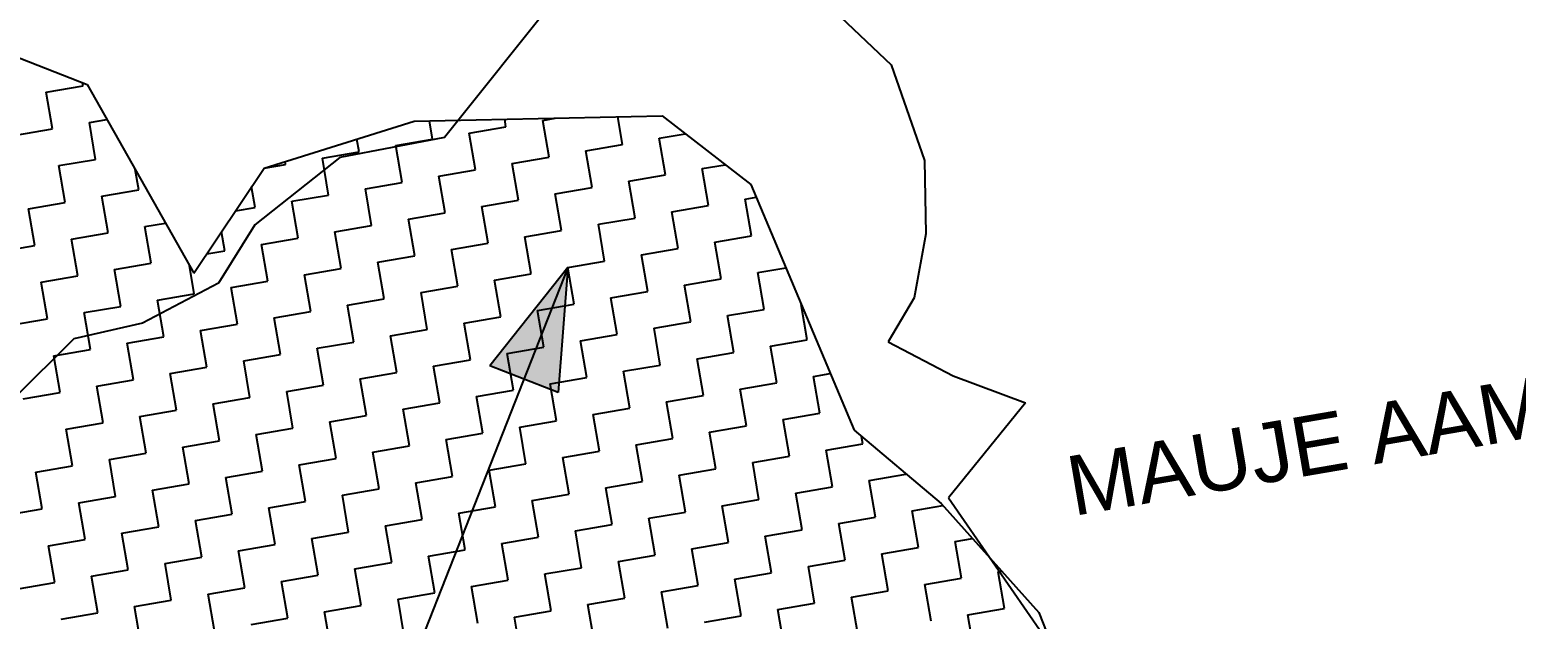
# Model space of a CAD drawing. Header units: metres. Extents: x 284659 to 287373, y 2024377 to 2026607.
# Drawn here: x 286060 to 286664, y 2025397 to 2025636 of the extents above; entities that cross this region are included whole.
import ezdxf
from ezdxf.enums import TextEntityAlignment as Align

# ---------------------------------------------------------------- set-up
doc = ezdxf.new("R2010")
doc.units = ezdxf.units.M
doc.header["$MEASUREMENT"] = 0
for name, color, linetype in [('LINE_WATER', 4, 'Continuous'), ('POLY_HATCH', 12, 'Continuous'), ('TEXT_MAPOUT', 7, 'Continuous'), ('V_BOUND_LINE', 7, 'Continuous')]:
    doc.layers.add(name, color=color, linetype=linetype)
doc.styles.get("Standard").update_dxf_attribs({"font": 'arial.ttf'})

msp = doc.modelspace()

# ---------------------------------------------------------------- hatches: boundary and pattern name
h = msp.add_hatch(color=256)
h.paths.add_polyline_path([(286260.64, 2025494.11), (286274.54, 2025488.64), (286278.53, 2025539.54)])
h.paths.add_polyline_path([(286278.53, 2025539.54), (286246.75, 2025499.58), (286260.64, 2025494.11)])

# ---------------------------------------------------------------- linework, layer by layer
for points in [[(286278.53, 2025539.54), (286170.78, 2025265.84)], [(286278.53, 2025539.54), (286246.75, 2025499.58)], [(286278.53, 2025539.54), (286274.54, 2025488.64)], [(286274.54, 2025488.64), (286246.75, 2025499.58)]]:
    msp.add_lwpolyline(points)
at = {"layer": 'LINE_WATER'}
for p, q in [((286275.35, 2025651.21), (286228.3, 2025592.27)), ((286228.3, 2025592.27), (286185.83, 2025584.19)), ((286185.83, 2025584.19), (286151.14, 2025556.8)), ((286151.14, 2025556.8), (286136.41, 2025533.14)), ((286136.41, 2025533.14), (286105.53, 2025516.89)), ((286105.53, 2025516.89), (286077.65, 2025510.54)), ((286077.65, 2025510.54), (286052.9, 2025485.94))]:
    msp.add_line(p, q, dxfattribs=at)
at = {"layer": 'POLY_HATCH'}
for p, q in [((286039.37, 2025630.97), (286082.97, 2025613.88)), ((286082.97, 2025613.88), (286126.4, 2025537.22)), ((286216.05, 2025598.92), (286316.87, 2025601.1)), ((286316.87, 2025601.1), (286352.86, 2025573.26)), ((286155, 2025579.93), (286216.05, 2025598.92)), ((286126.4, 2025537.22), (286155, 2025579.93)), ((286352.86, 2025573.26), (286394.9, 2025473.36)), ((286394.9, 2025473.36), (286430.28, 2025443.52)), ((286430.28, 2025443.52), (286470.03, 2025399.3)), ((286470.03, 2025399.3), (286497.02, 2025330.21))]:
    msp.add_line(p, q, dxfattribs=at)
at = {"layer": 'POLY_HATCH', "linetype": 'Continuous'}
for p, q in [((286066.39, 2025610.76), (286081.33, 2025613.33)), ((286081.33, 2025613.33), (286081.11, 2025614.61)), ((286068.96, 2025595.83), (286066.39, 2025610.76)), ((286268.27, 2025599.29), (286273.37, 2025600.16)), ((286300.71, 2025589.48), (286298.78, 2025600.71)), ((286054.02, 2025593.26), (286068.96, 2025595.83)), ((286083.9, 2025598.39), (286091.05, 2025599.62)), ((286086.46, 2025583.45), (286083.9, 2025598.39)), ((286223.46, 2025591.59), (286222.18, 2025599.05)), ((286238.4, 2025594.16), (286253.33, 2025596.72)), ((286240.96, 2025579.22), (286238.4, 2025594.16)), ((286253.33, 2025596.72), (286252.82, 2025599.72)), ((286270.83, 2025584.35), (286268.27, 2025599.29)), ((286193.58, 2025586.47), (286192.69, 2025591.66)), ((286208.52, 2025589.03), (286223.46, 2025591.59)), ((286211.09, 2025574.09), (286208.52, 2025589.03)), ((286285.77, 2025586.91), (286300.71, 2025589.48)), ((286315.65, 2025592.04), (286326.23, 2025593.86)), ((286318.21, 2025577.1), (286315.65, 2025592.04)), ((286071.52, 2025580.89), (286086.46, 2025583.45)), ((286163.71, 2025581.34), (286163.5, 2025582.58)), ((286178.65, 2025583.9), (286193.58, 2025586.47)), ((286181.21, 2025568.96), (286178.65, 2025583.9)), ((286255.9, 2025581.78), (286270.83, 2025584.35)), ((286288.34, 2025571.98), (286285.77, 2025586.91)), ((286074.09, 2025565.95), (286071.52, 2025580.89)), ((286103.96, 2025571.08), (286102.54, 2025579.33)), ((286154.93, 2025579.83), (286163.71, 2025581.34)), ((286226.02, 2025576.66), (286240.96, 2025579.22)), ((286228.59, 2025561.72), (286226.02, 2025576.66)), ((286258.46, 2025566.85), (286255.9, 2025581.78)), ((286303.27, 2025574.54), (286318.21, 2025577.1)), ((286333.15, 2025579.67), (286342.5, 2025581.27)), ((286335.71, 2025564.73), (286333.15, 2025579.67)), ((286089.02, 2025568.52), (286103.96, 2025571.08)), ((286151.34, 2025563.84), (286149.88, 2025572.29)), ((286196.15, 2025571.53), (286211.09, 2025574.09)), ((286198.71, 2025556.59), (286196.15, 2025571.53)), ((286273.4, 2025569.41), (286288.34, 2025571.98)), ((286305.84, 2025559.6), (286303.27, 2025574.54)), ((286059.15, 2025563.39), (286074.09, 2025565.95)), ((286091.59, 2025553.58), (286089.02, 2025568.52)), ((286143.3, 2025562.46), (286151.34, 2025563.84)), ((286166.27, 2025566.4), (286181.21, 2025568.96)), ((286168.84, 2025551.46), (286166.27, 2025566.4)), ((286243.52, 2025564.28), (286258.46, 2025566.85)), ((286246.09, 2025549.35), (286243.52, 2025564.28)), ((286275.96, 2025554.47), (286273.4, 2025569.41)), ((286320.77, 2025562.17), (286335.71, 2025564.73)), ((286350.65, 2025567.3), (286355.05, 2025568.05)), ((286353.21, 2025552.36), (286350.65, 2025567.3)), ((286061.71, 2025548.45), (286059.15, 2025563.39)), ((286213.65, 2025559.15), (286228.59, 2025561.72)), ((286216.21, 2025544.22), (286213.65, 2025559.15)), ((286290.9, 2025557.04), (286305.84, 2025559.6)), ((286323.34, 2025547.23), (286320.77, 2025562.17)), ((286076.65, 2025551.01), (286091.59, 2025553.58)), ((286106.52, 2025556.14), (286114.87, 2025557.57)), ((286109.09, 2025541.21), (286106.52, 2025556.14)), ((286138.96, 2025546.33), (286137.65, 2025554.01)), ((286183.78, 2025554.03), (286198.71, 2025556.59)), ((286186.34, 2025539.09), (286183.78, 2025554.03)), ((286261.03, 2025551.91), (286275.96, 2025554.47)), ((286263.59, 2025536.97), (286261.03, 2025551.91)), ((286293.46, 2025542.1), (286290.9, 2025557.04)), ((286338.28, 2025549.79), (286353.21, 2025552.36)), ((286046.78, 2025545.89), (286061.71, 2025548.45)), ((286079.21, 2025536.08), (286076.65, 2025551.01)), ((286131.66, 2025545.08), (286138.96, 2025546.33)), ((286153.9, 2025548.9), (286168.84, 2025551.46)), ((286156.46, 2025533.96), (286153.9, 2025548.9)), ((286231.15, 2025546.78), (286246.09, 2025549.35)), ((286233.72, 2025531.84), (286231.15, 2025546.78)), ((286308.4, 2025544.67), (286323.34, 2025547.23)), ((286340.84, 2025534.86), (286338.28, 2025549.79)), ((286094.15, 2025538.64), (286109.09, 2025541.21)), ((286126.59, 2025528.83), (286124.61, 2025540.37)), ((286201.28, 2025541.65), (286216.21, 2025544.22)), ((286203.84, 2025526.72), (286201.28, 2025541.65)), ((286278.53, 2025539.54), (286293.46, 2025542.1)), ((286310.97, 2025529.73), (286308.4, 2025544.67)), ((286064.28, 2025533.51), (286079.21, 2025536.08)), ((286096.72, 2025523.7), (286094.15, 2025538.64)), ((286141.53, 2025531.4), (286156.46, 2025533.96)), ((286171.4, 2025536.53), (286186.34, 2025539.09)), ((286173.97, 2025521.59), (286171.4, 2025536.53)), ((286248.65, 2025534.41), (286263.59, 2025536.97)), ((286251.22, 2025519.47), (286248.65, 2025534.41)), ((286281.09, 2025524.6), (286278.53, 2025539.54)), ((286325.9, 2025532.29), (286340.84, 2025534.86)), ((286355.78, 2025537.42), (286367.12, 2025539.37)), ((286358.34, 2025522.48), (286355.78, 2025537.42)), ((286066.84, 2025518.58), (286064.28, 2025533.51)), ((286111.65, 2025526.27), (286126.59, 2025528.83)), ((286144.09, 2025516.46), (286141.53, 2025531.4)), ((286218.78, 2025529.28), (286233.72, 2025531.84)), ((286221.34, 2025514.34), (286218.78, 2025529.28)), ((286296.03, 2025527.16), (286310.97, 2025529.73)), ((286328.47, 2025517.36), (286325.9, 2025532.29)), ((286081.78, 2025521.14), (286096.72, 2025523.7)), ((286114.22, 2025511.33), (286111.65, 2025526.27)), ((286159.03, 2025519.02), (286173.97, 2025521.59)), ((286188.9, 2025524.15), (286203.84, 2025526.72)), ((286191.47, 2025509.21), (286188.9, 2025524.15)), ((286266.15, 2025522.04), (286281.09, 2025524.6)), ((286268.72, 2025507.1), (286266.15, 2025522.04)), ((286298.59, 2025512.23), (286296.03, 2025527.16)), ((286343.4, 2025519.92), (286358.34, 2025522.48)), ((286375.84, 2025510.11), (286373.37, 2025524.52)), ((286051.9, 2025516.01), (286066.84, 2025518.58)), ((286084.34, 2025506.2), (286081.78, 2025521.14)), ((286129.15, 2025513.9), (286144.09, 2025516.46)), ((286161.59, 2025504.09), (286159.03, 2025519.02)), ((286236.28, 2025516.91), (286251.22, 2025519.47)), ((286238.84, 2025501.97), (286236.28, 2025516.91)), ((286313.53, 2025514.79), (286328.47, 2025517.36)), ((286345.97, 2025504.98), (286343.4, 2025519.92)), ((286099.28, 2025508.77), (286114.22, 2025511.33)), ((286131.72, 2025498.96), (286129.15, 2025513.9)), ((286206.4, 2025511.78), (286221.34, 2025514.34)), ((286208.97, 2025496.84), (286206.4, 2025511.78)), ((286283.66, 2025509.66), (286298.59, 2025512.23)), ((286286.22, 2025494.73), (286283.66, 2025509.66)), ((286316.09, 2025499.85), (286313.53, 2025514.79)), ((286360.91, 2025507.55), (286375.84, 2025510.11)), ((286069.41, 2025503.64), (286084.34, 2025506.2)), ((286071.97, 2025488.7), (286069.41, 2025503.64)), ((286101.84, 2025493.83), (286099.28, 2025508.77)), ((286146.66, 2025501.52), (286161.59, 2025504.09)), ((286176.53, 2025506.65), (286191.47, 2025509.21)), ((286179.09, 2025491.71), (286176.53, 2025506.65)), ((286253.78, 2025504.53), (286268.72, 2025507.1)), ((286256.34, 2025489.6), (286253.78, 2025504.53)), ((286331.03, 2025502.42), (286345.97, 2025504.98)), ((286363.47, 2025492.61), (286360.91, 2025507.55)), ((286116.78, 2025496.39), (286131.72, 2025498.96)), ((286149.22, 2025486.59), (286146.66, 2025501.52)), ((286223.91, 2025499.41), (286238.84, 2025501.97)), ((286226.47, 2025484.47), (286223.91, 2025499.41)), ((286301.16, 2025497.29), (286316.09, 2025499.85)), ((286333.6, 2025487.48), (286331.03, 2025502.42)), ((286086.91, 2025491.27), (286101.84, 2025493.83)), ((286119.35, 2025481.46), (286116.78, 2025496.39)), ((286164.16, 2025489.15), (286179.09, 2025491.71)), ((286194.03, 2025494.28), (286208.97, 2025496.84)), ((286196.6, 2025479.34), (286194.03, 2025494.28)), ((286271.28, 2025492.16), (286286.22, 2025494.73)), ((286273.85, 2025477.22), (286271.28, 2025492.16)), ((286303.72, 2025482.35), (286301.16, 2025497.29)), ((286348.53, 2025490.05), (286363.47, 2025492.61)), ((286378.41, 2025495.17), (286385.23, 2025496.34)), ((286380.97, 2025480.24), (286378.41, 2025495.17)), ((286057.03, 2025486.14), (286071.97, 2025488.7)), ((286089.47, 2025476.33), (286086.91, 2025491.27)), ((286134.28, 2025484.02), (286149.22, 2025486.59)), ((286166.72, 2025474.21), (286164.16, 2025489.15)), ((286241.41, 2025487.03), (286256.34, 2025489.6)), ((286243.97, 2025472.1), (286241.41, 2025487.03)), ((286318.66, 2025484.92), (286333.6, 2025487.48)), ((286351.1, 2025475.11), (286348.53, 2025490.05)), ((286104.41, 2025478.89), (286119.35, 2025481.46)), ((286136.85, 2025469.08), (286134.28, 2025484.02)), ((286181.66, 2025476.78), (286196.6, 2025479.34)), ((286211.53, 2025481.9), (286226.47, 2025484.47)), ((286214.1, 2025466.97), (286211.53, 2025481.9)), ((286288.78, 2025479.79), (286303.72, 2025482.35)), ((286291.35, 2025464.85), (286288.78, 2025479.79)), ((286321.22, 2025469.98), (286318.66, 2025484.92)), ((286366.03, 2025477.67), (286380.97, 2025480.24)), ((286074.53, 2025473.76), (286089.47, 2025476.33)), ((286077.1, 2025458.83), (286074.53, 2025473.76)), ((286106.97, 2025463.96), (286104.41, 2025478.89)), ((286151.78, 2025471.65), (286166.72, 2025474.21)), ((286184.22, 2025461.84), (286181.66, 2025476.78)), ((286258.91, 2025474.66), (286273.85, 2025477.22)), ((286261.47, 2025459.72), (286258.91, 2025474.66)), ((286336.16, 2025472.54), (286351.1, 2025475.11)), ((286368.6, 2025462.74), (286366.03, 2025477.67)), ((286121.91, 2025466.52), (286136.85, 2025469.08)), ((286154.35, 2025456.71), (286151.78, 2025471.65)), ((286229.03, 2025469.53), (286243.97, 2025472.1)), ((286231.6, 2025454.59), (286229.03, 2025469.53)), ((286306.28, 2025467.42), (286321.22, 2025469.98)), ((286308.85, 2025452.48), (286306.28, 2025467.42)), ((286338.72, 2025457.61), (286336.16, 2025472.54)), ((286383.54, 2025465.3), (286398.47, 2025467.86)), ((286398.47, 2025467.86), (286397.97, 2025470.77)), ((286092.04, 2025461.39), (286106.97, 2025463.96)), ((286094.6, 2025446.45), (286092.04, 2025461.39)), ((286124.47, 2025451.58), (286121.91, 2025466.52)), ((286169.29, 2025459.27), (286184.22, 2025461.84)), ((286199.16, 2025464.4), (286214.1, 2025466.97)), ((286201.72, 2025449.47), (286199.16, 2025464.4)), ((286276.41, 2025462.29), (286291.35, 2025464.85)), ((286278.97, 2025447.35), (286276.41, 2025462.29)), ((286353.66, 2025460.17), (286368.6, 2025462.74)), ((286386.1, 2025450.36), (286383.54, 2025465.3)), ((286062.16, 2025456.26), (286077.1, 2025458.83)), ((286064.73, 2025441.33), (286062.16, 2025456.26)), ((286139.41, 2025454.15), (286154.35, 2025456.71)), ((286171.85, 2025444.34), (286169.29, 2025459.27)), ((286246.54, 2025457.16), (286261.47, 2025459.72)), ((286249.1, 2025442.22), (286246.54, 2025457.16)), ((286323.79, 2025455.04), (286338.72, 2025457.61)), ((286326.35, 2025440.11), (286323.79, 2025455.04)), ((286356.22, 2025445.23), (286353.66, 2025460.17)), ((286401.04, 2025452.93), (286415.97, 2025455.49)), ((286415.97, 2025455.49), (286415.95, 2025455.6)), ((286109.54, 2025449.02), (286124.47, 2025451.58)), ((286112.1, 2025434.08), (286109.54, 2025449.02)), ((286141.98, 2025439.21), (286139.41, 2025454.15)), ((286186.79, 2025446.9), (286201.72, 2025449.47)), ((286216.66, 2025452.03), (286231.6, 2025454.59)), ((286219.23, 2025437.09), (286216.66, 2025452.03)), ((286293.91, 2025449.91), (286308.85, 2025452.48)), ((286296.48, 2025434.98), (286293.91, 2025449.91)), ((286371.16, 2025447.8), (286386.1, 2025450.36)), ((286403.6, 2025437.99), (286401.04, 2025452.93)), ((286079.66, 2025443.89), (286094.6, 2025446.45)), ((286082.23, 2025428.95), (286079.66, 2025443.89)), ((286156.91, 2025441.77), (286171.85, 2025444.34)), ((286189.35, 2025431.96), (286186.79, 2025446.9)), ((286264.04, 2025444.79), (286278.97, 2025447.35)), ((286266.6, 2025429.85), (286264.04, 2025444.79)), ((286341.29, 2025442.67), (286356.22, 2025445.23)), ((286373.73, 2025432.86), (286371.16, 2025447.8)), ((286049.79, 2025438.76), (286064.73, 2025441.33)), ((286127.04, 2025436.65), (286141.98, 2025439.21)), ((286159.48, 2025426.84), (286156.91, 2025441.77)), ((286204.29, 2025434.53), (286219.23, 2025437.09)), ((286234.16, 2025439.66), (286249.1, 2025442.22)), ((286236.73, 2025424.72), (286234.16, 2025439.66)), ((286311.41, 2025437.54), (286326.35, 2025440.11)), ((286313.98, 2025422.6), (286311.41, 2025437.54)), ((286343.85, 2025427.73), (286341.29, 2025442.67)), ((286388.66, 2025435.42), (286403.6, 2025437.99)), ((286418.54, 2025440.55), (286431.02, 2025442.7)), ((286421.1, 2025425.62), (286418.54, 2025440.55)), ((286097.16, 2025431.52), (286112.1, 2025434.08)), ((286099.73, 2025416.58), (286097.16, 2025431.52)), ((286129.6, 2025421.71), (286127.04, 2025436.65)), ((286174.41, 2025429.4), (286189.35, 2025431.96)), ((286206.85, 2025419.59), (286204.29, 2025434.53)), ((286281.54, 2025432.41), (286296.48, 2025434.98)), ((286284.1, 2025417.48), (286281.54, 2025432.41)), ((286358.79, 2025430.3), (286373.73, 2025432.86)), ((286391.23, 2025420.49), (286388.66, 2025435.42)), ((286067.29, 2025426.39), (286082.23, 2025428.95)), ((286069.85, 2025411.45), (286067.29, 2025426.39)), ((286144.54, 2025424.27), (286159.48, 2025426.84)), ((286176.98, 2025414.46), (286174.41, 2025429.4)), ((286251.66, 2025427.28), (286266.6, 2025429.85)), ((286254.23, 2025412.35), (286251.66, 2025427.28)), ((286328.91, 2025425.17), (286343.85, 2025427.73)), ((286331.48, 2025410.23), (286328.91, 2025425.17)), ((286361.35, 2025415.36), (286358.79, 2025430.3)), ((286406.16, 2025423.05), (286421.1, 2025425.62)), ((286436.04, 2025428.18), (286443, 2025429.37)), ((286438.6, 2025413.24), (286436.04, 2025428.18)), ((286114.67, 2025419.14), (286129.6, 2025421.71)), ((286117.23, 2025404.21), (286114.67, 2025419.14)), ((286147.1, 2025409.33), (286144.54, 2025424.27)), ((286191.92, 2025417.03), (286206.85, 2025419.59)), ((286221.79, 2025422.16), (286236.73, 2025424.72)), ((286224.35, 2025407.22), (286221.79, 2025422.16)), ((286299.04, 2025420.04), (286313.98, 2025422.6)), ((286301.6, 2025405.1), (286299.04, 2025420.04)), ((286376.29, 2025417.92), (286391.23, 2025420.49)), ((286408.73, 2025408.11), (286406.16, 2025423.05)), ((286084.79, 2025414.02), (286099.73, 2025416.58)), ((286087.36, 2025399.08), (286084.79, 2025414.02)), ((286162.04, 2025411.9), (286176.98, 2025414.46)), ((286194.48, 2025402.09), (286191.92, 2025417.03)), ((286269.17, 2025414.91), (286284.1, 2025417.48)), ((286271.73, 2025399.97), (286269.17, 2025414.91)), ((286346.42, 2025412.8), (286361.35, 2025415.36)), ((286348.98, 2025397.86), (286346.42, 2025412.8)), ((286378.85, 2025402.99), (286376.29, 2025417.92)), ((286423.67, 2025410.68), (286438.6, 2025413.24)), ((286453.54, 2025415.81), (286454.97, 2025416.05)), ((286456.1, 2025400.87), (286453.54, 2025415.81)), ((286054.92, 2025408.89), (286069.85, 2025411.45)), ((286132.17, 2025406.77), (286147.1, 2025409.33)), ((286134.73, 2025391.83), (286132.17, 2025406.77)), ((286164.61, 2025396.96), (286162.04, 2025411.9)), ((286209.42, 2025404.65), (286224.35, 2025407.22)), ((286239.29, 2025409.78), (286254.23, 2025412.35)), ((286241.86, 2025394.85), (286239.29, 2025409.78)), ((286316.54, 2025407.67), (286331.48, 2025410.23)), ((286319.11, 2025392.73), (286316.54, 2025407.67)), ((286393.79, 2025405.55), (286408.73, 2025408.11)), ((286426.23, 2025395.74), (286423.67, 2025410.68)), ((286102.29, 2025401.64), (286117.23, 2025404.21)), ((286104.86, 2025386.71), (286102.29, 2025401.64)), ((286179.54, 2025399.53), (286194.48, 2025402.09)), ((286211.98, 2025389.72), (286209.42, 2025404.65)), ((286286.67, 2025402.54), (286301.6, 2025405.1)), ((286289.23, 2025387.6), (286286.67, 2025402.54)), ((286363.92, 2025400.42), (286378.85, 2025402.99)), ((286396.36, 2025390.61), (286393.79, 2025405.55)), ((286441.17, 2025398.31), (286456.1, 2025400.87)), ((286072.42, 2025396.51), (286087.36, 2025399.08)), ((286149.67, 2025394.4), (286164.61, 2025396.96)), ((286182.11, 2025384.59), (286179.54, 2025399.53)), ((286256.79, 2025397.41), (286271.73, 2025399.97)), ((286259.36, 2025382.47), (286256.79, 2025397.41)), ((286334.04, 2025395.29), (286348.98, 2025397.86)), ((286366.48, 2025385.48), (286363.92, 2025400.42)), ((286443.73, 2025383.37), (286441.17, 2025398.31))]:
    msp.add_line(p, q, dxfattribs=at)
at = {"layer": 'V_BOUND_LINE'}
for p, q in [((286389.47, 2025641.3), (286410.01, 2025621.89)), ((286410.01, 2025621.89), (286423.58, 2025582.95)), ((286423.58, 2025582.95), (286424.09, 2025553.23)), ((286424.09, 2025553.23), (286419.38, 2025527.19)), ((286419.38, 2025527.19), (286408.69, 2025509.31)), ((286408.69, 2025509.31), (286435.15, 2025495.5)), ((286435.15, 2025495.5), (286464.57, 2025484.5)), ((286464.57, 2025484.5), (286433.34, 2025445.89)), ((286433.34, 2025445.89), (286471.52, 2025390.54))]:
    msp.add_line(p, q, dxfattribs=at)

# ---------------------------------------------------------------- texts
at = {"layer": 'TEXT_MAPOUT'}
msp.add_text('MAUJE AAMBOLICHI SHIV', height=24.2491, rotation=9.74074, dxfattribs=at).set_placement((286691.75, 2025474.09), align=Align.CENTER)

doc.saveas('drawing.dxf')
